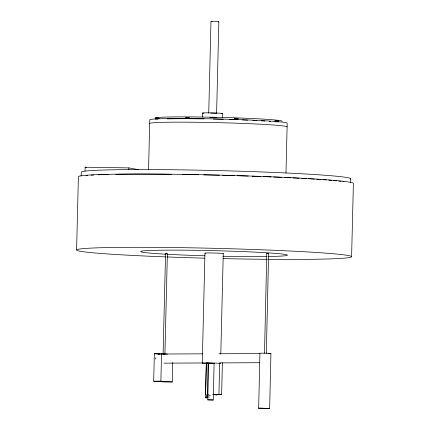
<?xml version="1.0" encoding="UTF-8"?>
<svg xmlns="http://www.w3.org/2000/svg" width="430" height="430" viewBox="0 0 430 430"><rect width="100%" height="100%" fill="white"/><g stroke="black" fill="none" stroke-linecap="round" stroke-linejoin="round"><path stroke-width="0.64" d="M206.9 396.788L206.932 395.073M258.666 408.167L259.919 353.186L265.552 353.159L270.921 353.444L269.664 408.425L258.666 408.167L269.664 408.425M264.504 353.293L266.783 253.421L267.729 253.415L268.616 253.463L266.337 353.336M76.61 249.948L78.4 176.666A137.541 5.042 1.4 0 1 217.37 175.069A137.541 5.042 1.4 0 1 353.39 183.481L351.6 256.769M81.168 176.08L81.265 172.15A134.789 4.94 1.4 0 1 221.837 170.699A134.789 4.94 1.4 0 1 350.369 179.149M85.027 171.135L85.124 167.205L128.882 167.904L138.567 169.673M128.833 169.866L128.882 167.904M148.56 169.388L149.769 119.755A68.773 2.521 1.4 0 1 220.821 119.056A68.773 2.521 1.4 0 1 287.192 123.281L285.977 172.914M172.72 362.528L172.247 381.969L165.055 382.001L153.682 381.195L154.354 353.713L167.566 354.105M172.247 381.969L160.868 381.163L161.54 353.68M163.094 353.987L165.545 253.738L166.69 253.732L167.377 253.786L164.926 354.035L163.223 354.008M202.487 116.96L202.584 113.031M202.261 363.076L204.949 253.146M208.738 113.176L210.974 21.57L215.043 21.532L218.838 21.774L216.602 113.38M205.449 397.771L207.26 397.809L205.449 397.771L206.346 362.952L208.131 363.011L207.341 395.062L210.313 395.288M205.556 394.487L206.319 363.173M207.889 395.191L208.668 363.216L214.097 363.329L213.269 399.997L207.776 399.857L207.857 396.524M222.654 117.449L222.751 113.525M222.396 362.678L221.617 394.659L218.929 394.455L219.698 363.146M220.805 354.11L223.261 253.566M350.654 182.761L350.751 178.837M218.838 21.774L218.246 21.828M214.167 363.355L208.668 363.216M207.776 399.857L213.269 399.997M270.921 353.444L268.057 353.519M268.616 253.463L266.804 253.426M155.407 119.078L157.815 119.062M189.006 118.712C189.84 118.567 184.841 118.465 186.104 118.648M238 119.674L234.619 119.599M278.484 121.873L274.953 121.776M167.345 253.791L165.577 253.748M207.83 363.027L208.131 363.011M202.928 353.836L158.052 354.04A4.585 2.843 89.7 0 1 158.794 354.094M218.999 353.761L259.86 353.573M163.927 363.151L202.777 362.974M219.52 362.898L259.709 362.71M153.682 381.195L160.868 381.163M206.894 394.482L208.233 394.482M212.909 394.471L218.929 394.455M212.92 394.675L221.617 394.659M210.818 113.106L216.139 113.294M154.354 353.713L159.707 354.094M212.033 21.699L210.974 21.57M207.104 396.874L209.442 397.051M85.124 167.205L86.414 167.442M165.496 256.887A137.541 5.042 1.4 0 1 102.867 247.68A137.541 5.042 1.4 0 1 321.42 252.824A137.541 5.042 1.4 0 1 268.702 259.317M267.369 259.306A137.541 5.042 1.4 0 1 223.256 258.613M204.529 258.156A137.541 5.042 1.4 0 1 166.851 256.941M165.727 254.2A73.358 2.688 1.4 0 1 159.229 250.233A73.358 2.688 1.4 0 1 263.02 252.55A73.358 2.688 1.4 0 1 268.503 256.49M266.976 256.511A73.358 2.688 1.4 0 1 222.804 256.242M204.981 255.802A73.358 2.688 1.4 0 1 166.996 254.27M86.118 175.574A134.789 4.94 1.4 0 1 87.553 175.435M90.988 175.171A134.789 4.94 1.4 0 1 93.681 175.01M98.266 174.79A134.789 4.94 1.4 0 1 108.236 174.472M115.745 174.322A134.789 4.94 1.4 0 1 171.425 174.322M182.417 174.472A134.789 4.94 1.4 0 1 198.386 174.747M203.809 174.859A134.789 4.94 1.4 0 1 219.354 175.22M222.729 175.306A134.789 4.94 1.4 0 1 234.237 175.628M237.613 175.725A134.789 4.94 1.4 0 1 248.26 176.069M252.163 176.198A134.789 4.94 1.4 0 1 260.37 176.494M263.085 176.596A134.789 4.94 1.4 0 1 271.115 176.913M273.738 177.02A134.789 4.94 1.4 0 1 281.419 177.353M284.515 177.499A134.789 4.94 1.4 0 1 290.879 177.8M292.964 177.902A134.789 4.94 1.4 0 1 299.065 178.213M301.699 178.359A134.789 4.94 1.4 0 1 306.784 178.643M308.627 178.751A134.789 4.94 1.4 0 1 314.459 179.111M316.679 179.251A134.789 4.94 1.4 0 1 320.952 179.541M323.005 179.692A134.789 4.94 1.4 0 1 326.273 179.933M328.751 180.127A134.789 4.94 1.4 0 1 331.664 180.369M333.309 180.514A134.789 4.94 1.4 0 1 336.593 180.82M338.856 181.051A134.789 4.94 1.4 0 1 340.936 181.283M342.817 181.514A134.789 4.94 1.4 0 1 343.962 181.664M205.363 253.243A9.17 0.339 1.4 0 1 213.71 253.012A9.17 0.339 1.4 0 1 223.052 253.652M209.431 363.565A9.17 0.339 1.4 0 1 207.722 363.5M206.491 363.447A9.17 0.339 1.4 0 1 203.17 362.936A9.17 0.339 1.4 0 1 214.43 363.044A9.17 0.339 1.4 0 1 220.364 363.576M216.892 394.444A0.919 0.742 -85.7 0 1 215.65 394.928M206.712 396.842A0.919 0.742 -85.7 0 0 206.986 395.095L206.803 395.025A0.919 0.742 -85.7 0 0 206.61 395.014M149.683 123.421A68.773 2.521 1.4 0 1 220.73 122.722A68.773 2.521 1.4 0 1 287.1 126.947M209.921 117.438A10.089 0.371 1.4 0 1 216.392 117.61M203.949 113.251A10.089 0.371 1.4 0 1 212.64 112.907A10.089 0.371 1.4 0 1 221.412 113.676M167.415 118.879A63.645 2.333 1.4 0 1 185.819 118.718M189.173 118.734A63.645 2.333 1.4 0 1 204.116 118.895M213.328 119.067A63.645 2.333 1.4 0 1 223.294 119.309M229.26 119.481A63.645 2.333 1.4 0 1 234.484 119.653M242.477 119.943A63.645 2.333 1.4 0 1 247.761 120.163M252.851 120.395A63.645 2.333 1.4 0 1 256.941 120.599M261.44 120.846A63.645 2.333 1.4 0 1 264.977 121.061M269.255 121.351A63.645 2.333 1.4 0 1 270.572 121.448M154.934 118.056A63.645 2.333 1.4 0 1 220.692 117.406A63.645 2.333 1.4 0 1 282.112 121.319M155.477 359.007A4.585 2.843 89.7 0 1 155.504 357.814M155.499 118.126L159.057 118.245L155.499 118.126M185.787 117.659L189.345 117.772L185.787 117.659M234.56 118.626L238.118 118.739L234.56 118.626M275.05 120.83L278.608 120.943L275.05 120.83"/></g></svg>
